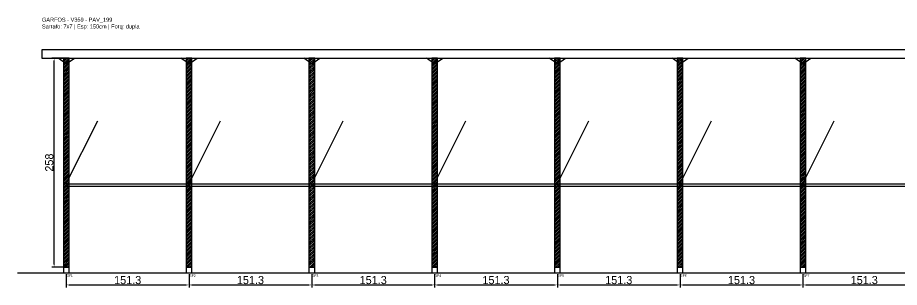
# Model space of a CAD drawing. Header units: metres. Extents: x -30 to 2209, y -25 to 308.
# Drawn here: x -30 to 1057, y -25 to 308 of the extents above; entities that cross this region are included whole.
import ezdxf

# ---------------------------------------------------------------- set-up
doc = ezdxf.new("R2010")
doc.units = ezdxf.units.M
for name, color, linetype in [('BARRA_ANCORAGEM', 1, 'Continuous'), ('COTA', 241, 'Continuous'), ('GARFOS OK', 3, 'Continuous'), ('NOME DA VIGA', 6, 'Continuous'), ('SARR_7x7', 40, 'Continuous'), ('TIRAS REESCORAMENTO', 252, 'Continuous'), ('VIGAS', 3, 'Continuous')]:
    doc.layers.add(name, color=color, linetype=linetype)
doc.dimstyles.new('EZ DXF', dxfattribs={"dimtxt": 10, "dimasz": 3.5, "dimexe": 3, "dimexo": 1.5, "dimgap": 1, "dimtad": 1, "dimdec": 1, "dimdsep": 46, "dimcen": 2.5, "dimazin": 3, "dimtfac": 1, "dimtmove": 0, "dimatfit": 3})

msp = doc.modelspace()

# ---------------------------------------------------------------- hatches: boundary and pattern name
at = {"layer": 'COTA'}
h = msp.add_hatch(dxfattribs=at)
h.set_pattern_fill('ANSI31', scale=0.5)
h.paths.add_polyline_path([(26.5, 0), (33.5, 0), (33.5, 258), (26.5, 258)])
h = msp.add_hatch(dxfattribs=at)
h.set_pattern_fill('ANSI31', scale=0.5)
h.paths.add_polyline_path([(177.84, 0), (184.84, 0), (184.84, 258), (177.84, 258)])
h = msp.add_hatch(dxfattribs=at)
h.set_pattern_fill('ANSI31', scale=0.5)
h.paths.add_polyline_path([(329.18, 0), (336.18, 0), (336.18, 258), (329.18, 258)])
h = msp.add_hatch(dxfattribs=at)
h.set_pattern_fill('ANSI31', scale=0.5)
h.paths.add_polyline_path([(480.52, 0), (487.52, 0), (487.52, 258), (480.52, 258)])
h = msp.add_hatch(dxfattribs=at)
h.set_pattern_fill('ANSI31', scale=0.5)
h.paths.add_polyline_path([(631.86, 0), (638.86, 0), (638.86, 258), (631.86, 258)])
h = msp.add_hatch(dxfattribs=at)
h.set_pattern_fill('ANSI31', scale=0.5)
h.paths.add_polyline_path([(783.2, 0), (790.2, 0), (790.2, 258), (783.2, 258)])
h = msp.add_hatch(dxfattribs=at)
h.set_pattern_fill('ANSI31', scale=0.5)
h.paths.add_polyline_path([(934.54, 0), (941.54, 0), (941.54, 258), (934.54, 258)])

# ---------------------------------------------------------------- linework, layer by layer
at = {"layer": 'BARRA_ANCORAGEM'}
for p, q in [((30, 103.2), (68.7, 180.6)), ((181.34, 103.2), (220.04, 180.6)), ((332.68, 103.2), (371.38, 180.6)), ((484.02, 103.2), (522.72, 180.6)), ((635.36, 103.2), (674.06, 180.6)), ((786.7, 103.2), (825.4, 180.6)), ((938.04, 103.2), (976.74, 180.6))]:
    msp.add_line(p, q, dxfattribs=at)
at = {"layer": 'GARFOS OK'}
for p, q in [((30, 251), (20, 258)), ((20, 258), (40, 258)), ((30, 251), (40, 258)), ((181.34, 251), (171.34, 258)), ((171.34, 258), (191.34, 258)), ((181.34, 251), (191.34, 258)), ((332.68, 251), (322.68, 258)), ((322.68, 258), (342.68, 258)), ((332.68, 251), (342.68, 258)), ((484.02, 251), (474.02, 258)), ((474.02, 258), (494.02, 258)), ((484.02, 251), (494.02, 258)), ((635.36, 251), (625.36, 258)), ((625.36, 258), (645.36, 258)), ((635.36, 251), (645.36, 258)), ((786.7, 251), (776.7, 258)), ((776.7, 258), (796.7, 258)), ((786.7, 251), (796.7, 258)), ((938.04, 251), (928.04, 258)), ((928.04, 258), (948.04, 258)), ((938.04, 251), (948.04, 258))]:
    msp.add_line(p, q, dxfattribs=at)
at = {"layer": 'GARFOS OK', "linetype": 'CONTINUOUS'}
msp.add_line((-30, -7), (2208.76, -7), dxfattribs=at)
at = {"layer": 'GARFOS OK'}
for points in [[(26.5, 0), (33.5, 0), (33.5, 258), (26.5, 258), (26.5, 0)], [(177.84, 0), (184.84, 0), (184.84, 258), (177.84, 258), (177.84, 0)], [(329.18, 0), (336.18, 0), (336.18, 258), (329.18, 258), (329.18, 0)], [(480.52, 0), (487.52, 0), (487.52, 258), (480.52, 258), (480.52, 0)], [(631.86, 0), (638.86, 0), (638.86, 258), (631.86, 258), (631.86, 0)], [(783.2, 0), (790.2, 0), (790.2, 258), (783.2, 258), (783.2, 0)], [(934.54, 0), (941.54, 0), (941.54, 258), (934.54, 258), (934.54, 0)]]:
    msp.add_lwpolyline(points, dxfattribs=at)
at = {"layer": 'SARR_7x7'}
for points in [[(26.5, -7), (33.5, -7), (33.5, 0), (26.5, 0), (26.5, -7)], [(177.84, -7), (184.84, -7), (184.84, 0), (177.84, 0), (177.84, -7)], [(329.18, -7), (336.18, -7), (336.18, 0), (329.18, 0), (329.18, -7)], [(480.52, -7), (487.52, -7), (487.52, 0), (480.52, 0), (480.52, -7)], [(631.86, -7), (638.86, -7), (638.86, 0), (631.86, 0), (631.86, -7)], [(783.2, -7), (790.2, -7), (790.2, 0), (783.2, 0), (783.2, -7)], [(934.54, -7), (941.54, -7), (941.54, 0), (934.54, 0), (934.54, -7)]]:
    msp.add_lwpolyline(points, dxfattribs=at)
at = {"layer": 'TIRAS REESCORAMENTO'}
for points in [[(30, 100), (181.34, 100), (181.34, 102.5), (30, 102.5), (30, 100)], [(181.34, 100), (332.68, 100), (332.68, 102.5), (181.34, 102.5), (181.34, 100)], [(332.68, 100), (484.02, 100), (484.02, 102.5), (332.68, 102.5), (332.68, 100)], [(484.02, 100), (635.36, 100), (635.36, 102.5), (484.02, 102.5), (484.02, 100)], [(635.36, 100), (786.7, 100), (786.7, 102.5), (635.36, 102.5), (635.36, 100)], [(786.7, 100), (938.04, 100), (938.04, 102.5), (786.7, 102.5), (786.7, 100)], [(938.04, 100), (1089.38, 100), (1089.38, 102.5), (938.04, 102.5), (938.04, 100)]]:
    msp.add_lwpolyline(points, dxfattribs=at)
at = {"layer": 'VIGAS'}
msp.add_lwpolyline([(0, 258), (2178.76, 258), (2178.76, 268), (0, 268), (0, 258)], dxfattribs=at)

# ---------------------------------------------------------------- texts
at = {"layer": 'NOME DA VIGA'}
for s, p in [('GF1', (30, -12)), ('GF2', (181.34, -12)), ('GF3', (332.68, -12)), ('GF4', (484.02, -12)), ('GF5', (635.36, -12)), ('GF6', (786.7, -12)), ('GF7', (938.04, -12))]:
    msp.add_text(s, height=3, dxfattribs=at).set_placement(p)
at = {"layer": 'NOME DA VIGA', "insert": (0, 293), "char_height": 5, "attachment_point": 7}
msp.add_mtext('GARFOS - V359 - PAV_199\\PSarrafo: 7x7 | Esp: 150cm | Forq: dupla', dxfattribs=at)

# ---------------------------------------------------------------- dimensions: what is measured, and where the dimension line sits
at = {"layer": 'COTA'}
msp.add_linear_dim(base=(15, 0), p1=(30, 0), p2=(30, 258), angle=90, dimstyle='EZ DXF', dxfattribs=at).render()
for base, p1, p2 in [((30, -22), (30, -7), (181.34, -7)), ((181.34, -22), (181.34, -7), (332.68, -7)), ((332.68, -22), (332.68, -7), (484.02, -7)), ((484.02, -22), (484.02, -7), (635.36, -7)), ((635.36, -22), (635.36, -7), (786.7, -7)), ((786.7, -22), (786.7, -7), (938.04, -7)), ((938.04, -22), (938.04, -7), (1089.38, -7))]:
    msp.add_linear_dim(base=base, p1=p1, p2=p2, dimstyle='EZ DXF', dxfattribs=at).render()

doc.saveas('drawing.dxf')
